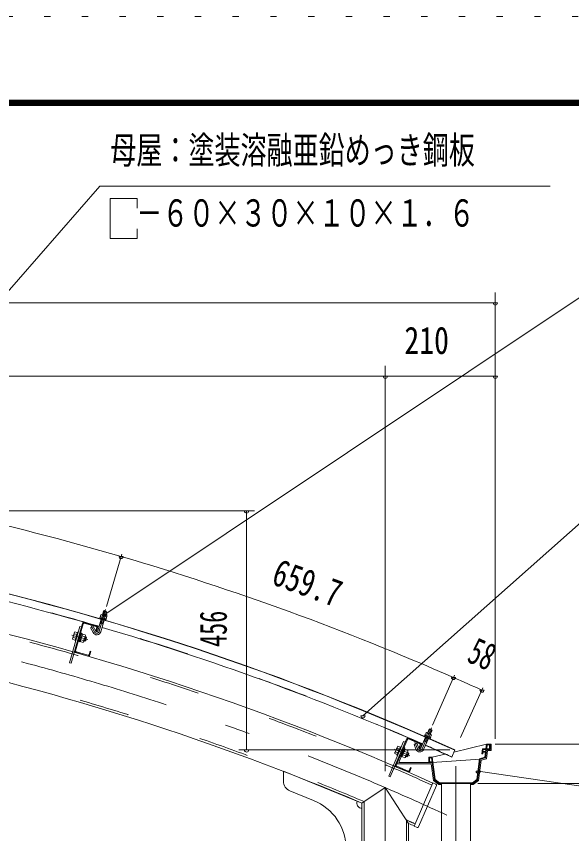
# Model space of a CAD drawing. Units: millimetres, scale not verified. Extents: x -25340 to 25344, y -10500 to 10500.
# Drawn here: x 18371 to 21022, y 6600 to 10500 of the extents above; entities that cross this region are included whole.
import ezdxf
from ezdxf.enums import TextEntityAlignment as Align

# ---------------------------------------------------------------- set-up
doc = ezdxf.new("R2010")
doc.units = ezdxf.units.MM
doc.header["$LTSCALE"] = 60
for name, pattern in [('USER2', [10, 4, -6]), ('USER3', [24, 12, -5, 2, -5]), ('USER4', [3, 0.5, -2.5])]:
    doc.linetypes.add(name, pattern=pattern)
for name, color, linetype, lineweight in [('0-6_2-02BOLD', 7, 'Continuous', 18), ('0-7_2-12HIDDEN', 3, 'USER2', 18), ('0-8_2-22CENTER', 3, 'USER3', 18), ('0-9_2-42THIN', 4, 'Continuous', 18), ('0-A_2-52DIM', 3, 'Continuous', 18), ('0-C_F-F', 5, 'Continuous', 18), ('0-D_F-E_J_ADD', 5, 'USER4', 18)]:
    doc.layers.add(name, color=color, linetype=linetype, lineweight=lineweight)
doc.styles.add('ＭＳ ゴシック', font='')
doc.styles.get('ＭＳ ゴシック').set_extended_font_data('MS Gothic')

msp = doc.modelspace()

# ---------------------------------------------------------------- linework, layer by layer
at = {"layer": '0-6_2-02BOLD'}
for p, q in [((18777.7, 7645.31), (18801.21, 7638.43)), ((18782.26, 7643.98), (18787.97, 7663.53)), ((18802.37, 7659.32), (18787.97, 7663.53)), ((18796.65, 7639.77), (18802.37, 7659.32)), ((18696.02, 7604.61), (18752.76, 7588.43)), ((18697.12, 7608.45), (18753.86, 7592.28)), ((18760.07, 7568.09), (18776.22, 7623.34)), ((18770.95, 7634.26), (18769.9, 7630.66)), ((18769.9, 7630.66), (18799.89, 7621.89)), ((18771.04, 7630.33), (18769.92, 7626.49)), ((18769.92, 7626.49), (18797.62, 7618.38)), ((18771.05, 7605.65), (18785.44, 7601.44)), ((18774.46, 7563.89), (18790.62, 7619.13)), ((18782.17, 7642.69), (18779.02, 7631.9)), ((18796.03, 7638.63), (18792.87, 7627.85)), ((18798.75, 7622.22), (18797.62, 7618.38)), ((18802.95, 7636.61), (18799.8, 7625.82)), ((18801.21, 7638.43), (18802.95, 7636.61)), ((18687.23, 7602.96), (18633.22, 7413.5)), ((18691.08, 7601.86), (18654.34, 7472.99)), ((18738.87, 7589.02), (18725.72, 7581.82)), ((18737.72, 7559.89), (18725.72, 7581.82)), ((18750.88, 7567.1), (18738.87, 7589.02)), ((18755.51, 7583.49), (18750.85, 7567.14)), ((18750.85, 7567.14), (18754.7, 7566.05)), ((18759.36, 7582.39), (18754.7, 7566.05)), ((18643.2, 7536.08), (18654.75, 7532.79)), ((18648.35, 7554.13), (18659.9, 7550.84)), ((18648.42, 7560.73), (18650.92, 7563.15)), ((18650.92, 7563.15), (18662.47, 7559.86)), ((18663.15, 7562.25), (18651.5, 7521.38)), ((18663.15, 7562.25), (18667, 7561.15)), ((18682.38, 7556.77), (18670.73, 7515.89)), ((18681.37, 7534.96), (18675.19, 7531.52)), ((18676.56, 7536.33), (18682.74, 7539.77)), ((18682.38, 7556.77), (18678.53, 7557.86)), ((18697.89, 7540), (18683.94, 7543.98)), ((18700.46, 7549.03), (18686.51, 7553)), ((18704.54, 7538.75), (18699.06, 7519.52)), ((18704.54, 7538.75), (18699.73, 7540.12)), ((18701.31, 7545.65), (18700.46, 7549.03)), ((18703.69, 7522.09), (18707.12, 7534.12)), ((18704.54, 7538.75), (18707.12, 7534.12)), ((18651.5, 7521.38), (18655.35, 7520.28)), ((18670.73, 7515.89), (18666.88, 7516.99)), ((18671.21, 7517.58), (18676.02, 7516.21)), ((18692.75, 7521.96), (18678.79, 7525.94)), ((18656, 7464.2), (18712.74, 7448.03)), ((18657.09, 7468.05), (18713.83, 7451.87)), ((18723.43, 7470.97), (18718.78, 7454.63)), ((18727.28, 7469.88), (18722.62, 7453.53)), ((18723.43, 7470.97), (18727.28, 7469.88)), ((20333.72, 7080.49), (20341.91, 7099.15)), ((20345.2, 7100.43), (20341.91, 7099.15)), ((20355.64, 7093.12), (20341.91, 7099.15)), ((20354.36, 7096.41), (20345.2, 7100.43)), ((20301.96, 7008.09), (20325.09, 7060.8)), ((20320.85, 7068.4), (20319.24, 7064.73)), ((20319.24, 7064.73), (20345.68, 7053.13)), ((20321.26, 7072.31), (20319.75, 7068.87)), ((20319.75, 7068.87), (20348.37, 7056.32)), ((20333.48, 7079.22), (20328.96, 7068.93)), ((20329.38, 7082.4), (20351.81, 7072.56)), ((20346.69, 7073.42), (20342.18, 7063.13)), ((20347.46, 7074.46), (20355.64, 7093.12)), ((20353.3, 7070.52), (20348.79, 7060.23)), ((20351.81, 7072.56), (20353.3, 7070.52)), ((20355.64, 7093.12), (20354.36, 7096.41)), ((20234.22, 7052.02), (20156.31, 6871.08)), ((20237.89, 7050.44), (20184.9, 6927.36)), ((20227.49, 7036.4), (20220.14, 7039.57)), ((20243.15, 7052.53), (20297.34, 7029.2)), ((20244.72, 7056.2), (20298.92, 7032.87)), ((20283.64, 7031.56), (20269.66, 7026.11)), ((20278.75, 7002.82), (20269.66, 7026.11)), ((20292.72, 7008.28), (20283.64, 7031.56)), ((20299.43, 7023.94), (20292.71, 7008.33)), ((20303.1, 7022.36), (20296.38, 7006.74)), ((20315.7, 7002.07), (20338.82, 7054.77)), ((20317.68, 7043.92), (20331.42, 7037.89)), ((20347.28, 7056.8), (20345.68, 7053.13)), ((20616.05, 7027.43), (20460.36, 6989.93)), ((20616.44, 7005.68), (20618.89, 7024.18)), ((20632.55, 7002.43), (20632.55, 7027.43)), ((20190.3, 7015.13), (20177.84, 6986.2)), ((20177.84, 6986.2), (20178.25, 6982.74)), ((20178.25, 6982.74), (20189.28, 6977.99)), ((20181.96, 6991.36), (20192.99, 6986.61)), ((20189.38, 7008.59), (20200.41, 7003.84)), ((20226.56, 7009.59), (20196.57, 6939.93)), ((20205.1, 7014.74), (20208.78, 7013.16)), ((20227.37, 7003.25), (20211.95, 6967.43)), ((20219.66, 6985.34), (20213.09, 6982.72)), ((20215.07, 6987.31), (20221.64, 6989.93)), ((20223.47, 7006.83), (20219.8, 7008.42)), ((20221.28, 7011.86), (20226.56, 7009.59)), ((20222.78, 7005.23), (20227.37, 7003.25)), ((20236.7, 6988.22), (20223.37, 6993.96)), ((20240.41, 6996.84), (20227.08, 7002.57)), ((20243.14, 6986.12), (20235.23, 6967.75)), ((20243.14, 6986.12), (20238.54, 6988.1)), ((20240.15, 6969.71), (20245.1, 6981.19)), ((20240.81, 6993.38), (20240.41, 6996.84)), ((20243.14, 6986.12), (20245.1, 6981.19)), ((20292.71, 7008.33), (20296.38, 7006.74)), ((20464.89, 6999.94), (20449.44, 6965.78)), ((20597.36, 6981.68), (20594.08, 6981.68)), ((20598.35, 6989.18), (20597.36, 6981.68)), ((20610.97, 6989.18), (20598.35, 6989.18)), ((20600.11, 7002.43), (20598.78, 6992.43)), ((20612.73, 7002.43), (20600.11, 7002.43)), ((20621.04, 6996.68), (20615.87, 6957.79)), ((20638.29, 6996.68), (20621.04, 6996.68)), ((20207.36, 6969.41), (20211.95, 6967.43)), ((20229.28, 6970.98), (20215.95, 6976.72)), ((20235.23, 6967.75), (20230.63, 6969.73)), ((20240.15, 6969.71), (20235.23, 6967.75)), ((20340.04, 6964.93), (20356.54, 6964.93)), ((20340.04, 6964.93), (20340.04, 6939.93)), ((20343.3, 6961.68), (20353.7, 6961.68)), ((20343.3, 6943.18), (20343.3, 6961.68)), ((20356.16, 6943.18), (20343.3, 6943.18)), ((20356.16, 6943.18), (20353.7, 6961.68)), ((20418.3, 6979.8), (20356.54, 6964.93)), ((20356.54, 6964.93), (20370.59, 6859.18)), ((20356.59, 6939.93), (20585.59, 6955.63)), ((20585.59, 6955.63), (20572.54, 6857.43)), ((20590.78, 6951.07), (20577.93, 6854.34)), ((20615.87, 6957.79), (20590.78, 6951.07)), ((20185.41, 6918.43), (20239.6, 6895.1)), ((20186.99, 6922.1), (20241.18, 6898.77)), ((20351.55, 6934.18), (20187.84, 6934.18)), ((20356.59, 6939.93), (20196.57, 6939.93)), ((20253.16, 6916.48), (20246.44, 6900.86)), ((20256.83, 6914.89), (20250.11, 6899.28)), ((20253.16, 6916.48), (20256.83, 6914.89)), ((19646.17, 6897.98), (20021.17, 6746.38)), ((19646.17, 6897.98), (19646.17, 6850.8)), ((20360.1, 6842.73), (20271.15, 6636.06)), ((20376.49, 6830.23), (20291.5, 6632.74)), ((20360.1, 6842.73), (20373.87, 6836.8)), ((20370.59, 6859.18), (20391.16, 6843.18)), ((20401.3, 6834.18), (20388.07, 6834.18)), ((20550.05, 6839.93), (20390.05, 6839.93)), ((20401.3, 6839.93), (20401.3, 6109.93)), ((20538.8, 6839.93), (20538.8, 6109.93)), ((20552.02, 6834.18), (20538.8, 6834.18)), ((20572.54, 6857.43), (20550.05, 6839.93)), ((20577.93, 6854.34), (20552.02, 6834.18)), ((19677.43, 6804.45), (19789.87, 6758.99)), ((20021.17, 6746.38), (20021.17, 6109.93)), ((20243.92, 6649.48), (20243.92, 6109.93)), ((20271.15, 6636.06), (20284.93, 6630.13))]:
    msp.add_line(p, q, dxfattribs=at)
for points in [[(18777.7, 7645.31), (18775.25, 7644.71), (18772.09, 7633.93)], [(18802.37, 7659.32), (18800.67, 7662.42), (18791.08, 7665.23), (18787.97, 7663.53)], [(18770.95, 7634.26), (18800.94, 7625.49), (18799.89, 7621.89)], [(18682.57, 7586.61), (18674.88, 7588.8), (18625.53, 7415.7), (18633.22, 7413.5)], [(18648.42, 7560.73), (18639.78, 7530.44), (18640.63, 7527.06), (18652.18, 7523.77)], [(18681.9, 7555.08), (18686.71, 7553.71), (18676.02, 7516.21)], [(18701.31, 7545.65), (18692.68, 7515.36), (18690.17, 7512.94), (18676.22, 7516.91)], [(18703.69, 7522.09), (18699.06, 7519.52), (18694.25, 7520.89)], [(20321.26, 7072.31), (20349.88, 7059.75), (20348.37, 7056.32)], [(20329.38, 7082.4), (20326.87, 7082.12), (20322.35, 7071.83)], [(20220.14, 7039.57), (20148.96, 6874.24), (20156.31, 6871.08)], [(20638.29, 6996.68), (20638.29, 7027.43), (20616.05, 7027.43), (20613.16, 7005.68), (20597.27, 7005.68), (20594.08, 6981.68)], [(20616.44, 7005.68), (20629.3, 7005.68), (20629.3, 7024.18), (20618.89, 7024.18)], [(20205.1, 7014.74), (20188.3, 6975.71), (20191.97, 6974.12)], [(20190.3, 7015.13), (20193.09, 7017.21), (20204.12, 7012.46)], [(20223.47, 7006.83), (20206.66, 6967.8), (20202.99, 6969.38)], [(20240.81, 6993.38), (20228.36, 6964.45), (20225.57, 6962.37), (20212.24, 6968.1)], [(20610.97, 6989.18), (20607.74, 6964.93), (20582.65, 6958.21), (20569.5, 6859.18), (20548.93, 6843.18), (20391.16, 6843.18)], [(20632.55, 7002.43), (20616, 7002.43), (20610.68, 6962.35), (20585.59, 6955.63)], [(20612.72, 7002.43), (20611.4, 6992.43), (20598.78, 6992.43)], [(20351.55, 6934.18), (20362.16, 6854.34), (20388.07, 6834.18)], [(20356.59, 6939.93), (20367.55, 6857.43), (20390.05, 6839.93)], [(20243.92, 6649.48), (20132.55, 6819.93), (20021.17, 6746.38)]]:
    msp.add_lwpolyline(points, dxfattribs=at)
for centre, radius, start, end in [((15190.9, -4661.8), 12797.62, 65.66528, 89.30167), ((15190.9, -4661.8), 12798.88, 65.66528, 89.30167), ((15190.9, -4661.8), 12611.38, 65.80466, 88.854), ((15190.9, -4661.8), 12761.37, 73.73062, 81.04594), ((15190.9, -4661.8), 12388.63, 67.05199, 88.16655), ((18777.44, 7639.35), 5.79, 35.1655, 73.69695), ((18694.93, 7600.76), 8, 74.08865, 164.08865), ((18694.93, 7600.76), 4, 74.08865, 164.08865), ((18783.48, 7621.45), 21.27, 53.86781, 93.52827), ((18798.22, 7633.28), 5.79, 73.69695, 112.24318), ((18755.26, 7569.49), 5, 208.69695, 343.74908), ((18751.66, 7584.59), 4, 344.08865, 74.08865), ((18751.66, 7584.59), 8, 344.08865, 74.08865), ((15190.9, -4661.8), 12761.37, 66.34795, 73.66327), ((18647.16, 7530.08), 7.19, 123.36183, 164.08865), ((18669.25, 7538.41), 26.15, 143.06325, 185.11406), ((18654.87, 7557.14), 7.19, 164.08865, 204.81548), ((18671.84, 7537.67), 26.15, 323.06325, 5.11406), ((18693.94, 7546.01), 7.19, 303.36183, 344.08865), ((18755.26, 7569.49), 20, 208.69695, 343.72301), ((18686.22, 7518.94), 7.19, 344.08865, 24.81548), ((18658.19, 7471.9), 8, 164.08865, 254.08865), ((18658.19, 7471.9), 4, 164.08865, 254.08865), ((18714.93, 7455.72), 8, 254.08865, 344.08865), ((18714.93, 7455.72), 4, 254.08865, 344.08865), ((20328.35, 7076.52), 5.79, 27.78282, 66.31427), ((20332.04, 7057.99), 21.27, 46.48515, 86.1456), ((20348.18, 7067.83), 5.79, 66.31427, 104.8605), ((20241.56, 7048.85), 8, 66.70598, 156.70598), ((20241.56, 7048.85), 4, 66.70598, 156.70598), ((20295.75, 7025.52), 4, 336.70598, 66.70598), ((20295.75, 7025.52), 8, 336.70598, 66.70598), ((15190.9, -4661.8), 12761.37, 65.66528, 66.28061), ((20185.11, 6984.89), 7.19, 115.97916, 156.70598), ((20208.09, 6990.32), 26.15, 135.68057, 177.73138), ((20196.24, 7010.74), 7.19, 156.70598, 197.4328), ((20210.57, 6989.25), 26.15, 315.68057, 357.73138), ((20233.55, 6994.68), 7.19, 295.97916, 336.70598), ((20297.39, 7010.09), 20, 201.31427, 336.34033), ((20297.39, 7010.09), 5, 201.31427, 336.36641), ((20222.42, 6968.83), 7.19, 336.70598, 17.4328), ((20188.57, 6925.78), 8, 156.70598, 246.70598), ((20188.57, 6925.78), 4, 156.70598, 246.70598), ((20242.76, 6902.44), 8, 246.70598, 336.70598), ((20242.76, 6902.44), 4, 246.70598, 336.70598), ((19696.17, 6850.8), 50, 180, 247.98738), ((20371.9, 6832.21), 5, 336.71333, 66.71333), ((19696.17, 6527.21), 250, 0, 67.98738), ((20021.17, 6746.38), 25, 157.98738, 270), ((15190.9, -4661.8), 12388.63, 65.78831, 65.92853), ((20286.9, 6634.72), 5, 246.71333, 336.71333)]:
    msp.add_arc(centre, radius, start, end, dxfattribs=at)
at = {"layer": '0-7_2-12HIDDEN'}
for p, q in [((20031.67, 6753.33), (20031.67, 6109.93)), ((20233.42, 6665.66), (20233.42, 6109.93))]:
    msp.add_line(p, q, dxfattribs=at)
for radius, start, end in [(12600.87, 65.80389, 88.854), (12762.62, 73.73062, 81.04594), (12399.12, 67.01985, 88.21622), (12762.62, 66.34795, 73.66328), (12762.62, 65.66528, 66.28061), (12399.12, 65.78909, 66.00333)]:
    msp.add_arc((15190.9, -4661.8), radius, start, end, dxfattribs=at)
at = {"layer": '0-8_2-22CENTER'}
for p, q in [((18797.8, 7670.43), (18767.26, 7565.99)), ((18728.69, 7592), (18744.3, 7563.49)), ((18712.62, 7526.05), (18636.89, 7547.64)), ((20352.54, 7104.72), (20308.83, 7005.07)), ((20273.92, 7035.83), (20285.74, 7005.55)), ((20177.18, 7003.63), (20249.51, 6972.49)), ((20470.05, 6922.98), (20470.05, 1379.52)), ((20132.55, 6819.93), (20132.55, -1305.07))]:
    msp.add_line(p, q, dxfattribs=at)
for centre, radius, start, end in [((15190.9, -4661.8), 12500, 65.24121, 90), ((18755.26, 7569.49), 12.5, 208.69695, 343.69695), ((20297.39, 7010.09), 12.5, 201.31427, 336.31427)]:
    msp.add_arc(centre, radius, start, end, dxfattribs=at)
at = {"layer": '0-9_2-42THIN'}
for p, q in [((18784.18, 7643.42), (18790.46, 7664.89)), ((18794.73, 7640.33), (18801.02, 7661.8)), ((18770.07, 7602.33), (18772.97, 7605.09)), ((18772.97, 7605.09), (18778.14, 7622.78)), ((18699.05, 7537.72), (18706.26, 7535.66)), ((18694.94, 7523.29), (18702.15, 7521.23)), ((20335.56, 7079.69), (20344.54, 7100.17)), ((20345.63, 7075.27), (20354.62, 7095.76)), ((20329.59, 7038.7), (20336.99, 7055.58)), ((20330.03, 7034.72), (20329.59, 7038.7)), ((20237.55, 6985.8), (20244.44, 6982.83)), ((20231.62, 6972.02), (20238.51, 6969.06))]:
    msp.add_line(p, q, dxfattribs=at)
for points in [[(18784.47, 7598.11), (18783.53, 7602), (18788.7, 7619.69)], [(20316.29, 7040.75), (20319.51, 7043.12), (20326.92, 7059.99)]]:
    msp.add_lwpolyline(points, dxfattribs=at)
at = {"layer": '0-A_2-52DIM'}
for p, q in [((18769.89, 9689.93), (17135.25, 7814.39)), ((20919.89, 9689.93), (18769.89, 9689.93)), ((18819.89, 9439.93), (18819.89, 9631.37)), ((18819.89, 9631.37), (18948.67, 9631.37)), ((18948.67, 9631.37), (18948.67, 9584.56)), ((21182.55, 9239.93), (18793.52, 7645.67)), ((20657.55, 7052.43), (20657.55, 9182.46)), ((20657.55, 9132.46), (15207.55, 9132.46)), ((20667.55, 9132.46), (20647.55, 9132.46)), ((20132.55, 6898.52), (20132.55, 8832.46)), ((15207.55, 8782.47), (20657.55, 8782.47)), ((20142.55, 8782.47), (20122.55, 8782.47)), ((20667.55, 8782.47), (20647.55, 8782.47)), ((21182.55, 8189.93), (20025.87, 7162.5)), ((15328.3, 8140.12), (19507.89, 8140.12)), ((19480.39, 8140.12), (19460.39, 8140.12)), ((19470.39, 6999.94), (19470.39, 8140.12)), ((18874.95, 7934.18), (18801.92, 7684.49)), ((18881.64, 7922.88), (18861.64, 7922.88)), ((18803.52, 7645.67), (18783.52, 7645.67)), ((20358.43, 7118.14), (20462.94, 7356.38)), ((20468.21, 7345.59), (20448.21, 7345.59)), ((20598.73, 7295.89), (20491.53, 7058.85)), ((20603.87, 7285.16), (20583.87, 7285.16)), ((20035.87, 7162.5), (20015.87, 7162.5)), ((20657.55, 7027.43), (21870.05, 7027.43)), ((20439.89, 6999.94), (19432.9, 6999.94)), ((19480.39, 6999.94), (19460.39, 6999.94)), ((20586.27, 6898.16), (20566.27, 6898.16)), ((22232.55, 6655.5), (20576.27, 6898.16)), ((20575.05, 6839.93), (21870.05, 6839.93))]:
    msp.add_line(p, q, dxfattribs=at)
msp.add_lwpolyline([(18819.89, 9439.93), (18948.67, 9439.93), (18948.67, 9486.76)], dxfattribs=at)
for centre, radius, start, end in [((20657.55, 9132.46), 10, 180, 0), ((20132.55, 8782.47), 10, 180, 0), ((20657.55, 8782.47), 10, 180, 0), ((15190.88, -4661.88), 13111.99, 73.69698, 81.07959), ((19470.39, 8140.12), 10, 180, 0), ((18871.64, 7922.88), 10, 180, 0), ((15190.91, -4661.77), 13111.87, 66.31429, 73.69698), ((18793.52, 7645.67), 10, 180, 0), ((20458.21, 7345.59), 10, 180, 0), ((15190.22, -4663.35), 13113.59, 65.66539, 66.31429), ((20593.87, 7285.16), 10, 180, 0), ((20025.87, 7162.5), 10, 180, 0), ((19470.39, 6999.94), 10, 180, 0), ((20576.27, 6898.16), 10, 180, 0)]:
    msp.add_arc(centre, radius, start, end, dxfattribs=at)
at = {"layer": '0-C_F-F'}
for p, q in [((-3856.04, 10100), (24843.96, 10100)), ((-3853.54, 10097.5), (24841.46, 10097.5)), ((-3851.04, 10095), (24838.96, 10095)), ((-3848.54, 10092.5), (24836.46, 10092.5)), ((-3846.04, 10090), (24833.96, 10090)), ((-3843.54, 10087.5), (24831.46, 10087.5)), ((-3841.04, 10085), (24828.96, 10085)), ((-3838.54, 10082.5), (24826.46, 10082.5)), ((-3836.04, 10080), (24823.96, 10080)), ((-3833.54, 10077.5), (24821.46, 10077.5)), ((-3831.04, 10075), (24818.96, 10075))]:
    msp.add_line(p, q, dxfattribs=at)
at = {"layer": '0-D_F-E_J_ADD'}
msp.add_line((-4356.04, 10500), (25343.96, 10500), dxfattribs=at)

# ---------------------------------------------------------------- texts
at = {"layer": '0-A_2-52DIM', "color": 7, "style": 'ＭＳ ゴシック'}
for s, width, p in [('母屋：塗装溶融亜鉛めっき鋼板', 0.7, (18819.89, 9757.7)), ('\u3000－６０×３０×１０×１．６', 0.7, (18819.89, 9457.7)), ('210', 0.8, (20223.8, 8850.23))]:
    msp.add_text(s, height=130.2, dxfattribs=dict(at, width=width)).set_placement(p, align=Align.BOTTOM_LEFT)
for s, rotation, width, p in [('659.7', 340.006, 0.75, (19569.78, 7756.61)), ('456', 90, 0.65, (19415.13, 7491.28)), ('58', 335.989, 0.65, (20500.66, 7387.41))]:
    msp.add_text(s, height=130.2, rotation=rotation, dxfattribs=dict(at, width=width)).set_placement(p, align=Align.BOTTOM_LEFT)

doc.saveas('drawing.dxf')
